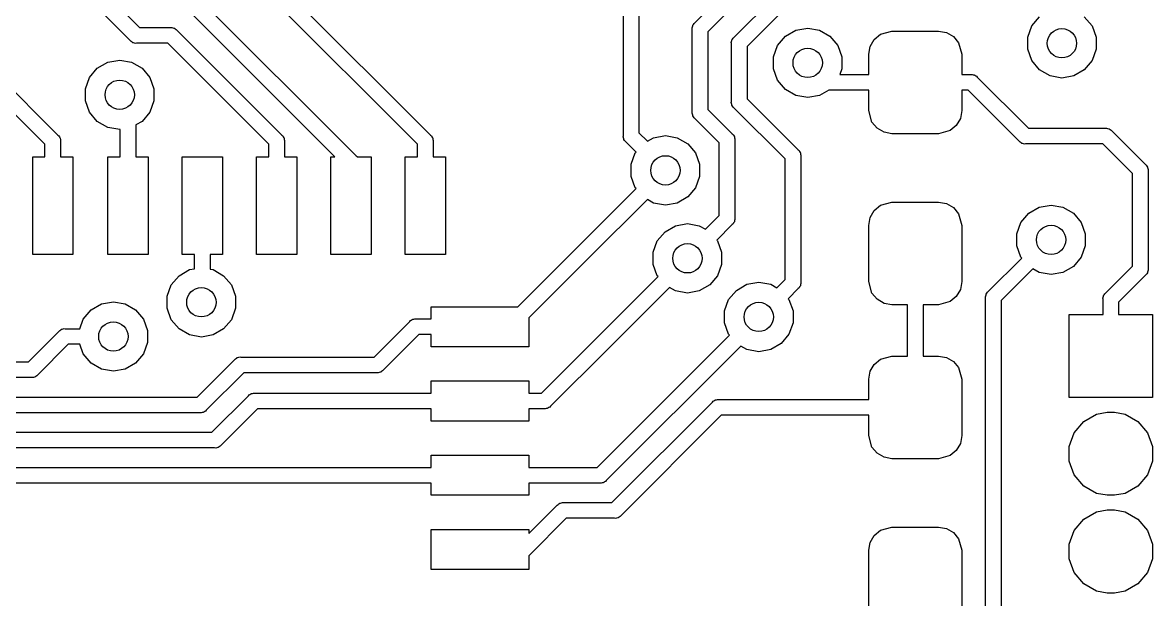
# Model space of a CAD drawing. Extents: x 144.5 to 169.1, y -90.6 to -63.3.
# Drawn here: x 156.97 to 168.53, y -80.69 to -74.79 of the extents above; entities that cross this region are included whole.
import ezdxf

# ---------------------------------------------------------------- set-up
doc = ezdxf.new("R2010")
doc.units = 0
doc.header["$MEASUREMENT"] = 0
doc.layers.add('BLACK', color=7, linetype='CONTINUOUS')

msp = doc.modelspace()

# ---------------------------------------------------------------- linework, layer by layer
at = {"layer": 'BLACK', "linetype": 'CONTINUOUS'}
for p, q in [((156.83, -73.5025), (158.168, -74.84)), ((158.075, -74.9741), (156.696, -73.5947)), ((163.115, -75.9465), (163.115, -74.0085)), ((163.275, -74.0381), (163.275, -75.9169)), ((159.349, -74.1459), (161.144, -75.941)), ((163.846, -74.791), (164.491, -74.1459)), ((161.01, -76.0331), (159.257, -74.28)), ((164.583, -74.28), (163.98, -74.8831)), ((158.738, -74.5059), (160.384, -76.152)), ((164.246, -74.941), (164.681, -74.5059)), ((160.166, -76.16), (158.646, -74.64)), ((164.773, -74.64), (164.38, -75.0331)), ((167.292, -74.8223), (167.372, -74.7277)), ((167.828, -74.7277), (167.908, -74.8223)), ((158.168, -74.84), (158.487, -74.84)), ((158.487, -74.84), (158.497, -74.8391)), ((158.497, -74.8391), (158.507, -74.8418)), ((158.507, -74.8418), (158.518, -74.8437)), ((158.518, -74.8437), (158.521, -74.8455)), ((158.521, -74.8455), (158.524, -74.8464)), ((158.524, -74.8464), (158.533, -74.8525)), ((158.533, -74.8525), (158.542, -74.8578)), ((158.542, -74.8578), (158.549, -74.8659)), ((163.819, -74.8429), (163.822, -74.8327)), ((163.82, -74.8535), (163.819, -74.8429)), ((163.82, -75.7056), (163.82, -74.8535)), ((163.822, -74.8327), (163.824, -74.8222)), ((163.824, -74.8222), (163.825, -74.8191)), ((163.825, -74.8191), (163.826, -74.8157)), ((163.826, -74.8157), (163.832, -74.807)), ((163.832, -74.807), (163.838, -74.7978)), ((163.838, -74.7978), (163.846, -74.791)), ((164.878, -74.866), (165, -74.8446)), ((165, -74.8446), (165.122, -74.866)), ((167.25, -74.9383), (167.292, -74.8223)), ((167.908, -74.8223), (167.95, -74.9383)), ((156.33, -74.9369), (157.334, -75.941)), ((158.082, -74.9822), (158.075, -74.9741)), ((158.549, -74.8659), (159.624, -75.941)), ((163.98, -74.8831), (163.98, -75.676)), ((164.222, -74.9827), (164.224, -74.9722)), ((164.224, -74.9722), (164.225, -74.9691)), ((164.225, -74.9691), (164.226, -74.9657)), ((164.226, -74.9657), (164.232, -74.957)), ((164.232, -74.957), (164.238, -74.9478)), ((164.238, -74.9478), (164.246, -74.941)), ((164.692, -75.0223), (164.772, -74.9277)), ((164.772, -74.9277), (164.878, -74.866)), ((165.122, -74.866), (165.228, -74.9277)), ((165.228, -74.9277), (165.308, -75.0223)), ((165.639, -75.0313), (165.681, -74.9598)), ((165.681, -74.9598), (165.744, -74.9068)), ((165.744, -74.9068), (165.862, -74.875)), ((165.862, -74.875), (166.338, -74.875)), ((166.338, -74.875), (166.419, -74.8893)), ((166.419, -74.8893), (166.49, -74.9306)), ((166.49, -74.9306), (166.543, -74.9937)), ((167.25, -75.0617), (167.25, -74.9383)), ((167.95, -74.9383), (167.95, -75.0617)), ((157.2, -76.0331), (156.196, -75.029)), ((158.091, -74.9876), (158.082, -74.9822)), ((158.1, -74.9936), (158.091, -74.9876)), ((158.103, -74.9946), (158.1, -74.9936)), ((158.107, -74.9964), (158.103, -74.9946)), ((158.117, -74.9982), (158.107, -74.9964)), ((158.127, -75.0009), (158.117, -74.9982)), ((158.138, -75), (158.127, -75.0009)), ((158.457, -75), (158.138, -75)), ((159.49, -76.0331), (158.457, -75)), ((164.219, -74.9929), (164.222, -74.9827)), ((164.22, -75.0035), (164.219, -74.9929)), ((164.22, -75.5965), (164.22, -75.0035)), ((164.38, -75.0331), (164.38, -75.5669)), ((164.65, -75.1383), (164.692, -75.0223)), ((165.308, -75.0223), (165.35, -75.1383)), ((165.625, -75.1125), (165.639, -75.0313)), ((166.543, -74.9937), (166.575, -75.1125)), ((167.292, -75.1777), (167.25, -75.0617)), ((167.95, -75.0617), (167.908, -75.1777)), ((157.736, -75.2544), (157.843, -75.1927)), ((157.843, -75.1927), (157.965, -75.1713)), ((157.965, -75.1713), (158.086, -75.1927)), ((158.086, -75.1927), (158.193, -75.2544)), ((164.65, -75.2617), (164.65, -75.1383)), ((165.35, -75.1383), (165.35, -75.2617)), ((165.625, -75.32), (165.625, -75.1125)), ((166.575, -75.1125), (166.575, -75.32)), ((167.372, -75.2723), (167.292, -75.1777)), ((167.908, -75.1777), (167.828, -75.2723)), ((157.657, -75.349), (157.736, -75.2544)), ((158.193, -75.2544), (158.272, -75.349)), ((164.692, -75.3777), (164.65, -75.2617)), ((165.35, -75.2617), (165.329, -75.32)), ((165.329, -75.32), (165.625, -75.32)), ((166.575, -75.32), (166.672, -75.32)), ((166.672, -75.32), (166.682, -75.3191)), ((166.682, -75.3191), (166.692, -75.3218)), ((166.692, -75.3218), (166.703, -75.3237)), ((166.703, -75.3237), (166.706, -75.3255)), ((166.706, -75.3255), (166.709, -75.3264)), ((167.478, -75.334), (167.372, -75.2723)), ((167.828, -75.2723), (167.722, -75.334)), ((157.615, -75.465), (157.657, -75.349)), ((158.272, -75.349), (158.315, -75.465)), ((164.772, -75.4723), (164.692, -75.3777)), ((166.709, -75.3264), (166.718, -75.3325)), ((166.718, -75.3325), (166.727, -75.3378)), ((166.727, -75.3378), (166.734, -75.3459)), ((166.734, -75.3459), (167.258, -75.87)), ((167.6, -75.3554), (167.478, -75.334)), ((167.722, -75.334), (167.6, -75.3554)), ((157.615, -75.5884), (157.615, -75.465)), ((158.315, -75.465), (158.315, -75.5884)), ((164.878, -75.534), (164.772, -75.4723)), ((165, -75.5554), (164.878, -75.534)), ((165.122, -75.534), (165, -75.5554)), ((165.215, -75.48), (165.122, -75.534)), ((165.625, -75.48), (165.215, -75.48)), ((165.625, -75.6875), (165.625, -75.48)), ((166.642, -75.48), (166.575, -75.48)), ((166.575, -75.48), (166.575, -75.6875)), ((167.166, -76.0041), (166.642, -75.48)), ((157.657, -75.7044), (157.615, -75.5884)), ((158.315, -75.5884), (158.272, -75.7044)), ((164.219, -75.6071), (164.22, -75.5965)), ((164.222, -75.6173), (164.219, -75.6071)), ((164.224, -75.6278), (164.222, -75.6173)), ((164.225, -75.6309), (164.224, -75.6278)), ((164.226, -75.6343), (164.225, -75.6309)), ((164.232, -75.643), (164.226, -75.6343)), ((164.238, -75.6522), (164.232, -75.643)), ((164.246, -75.659), (164.238, -75.6522)), ((164.77, -76.1831), (164.246, -75.659)), ((164.38, -75.5669), (164.904, -76.091)), ((157.736, -75.7989), (157.657, -75.7044)), ((158.272, -75.7044), (158.193, -75.7989)), ((163.819, -75.7162), (163.82, -75.7056)), ((163.822, -75.7265), (163.819, -75.7162)), ((163.824, -75.7369), (163.822, -75.7265)), ((163.825, -75.74), (163.824, -75.7369)), ((163.826, -75.7435), (163.825, -75.74)), ((163.832, -75.7522), (163.826, -75.7435)), ((163.838, -75.7613), (163.832, -75.7522)), ((163.846, -75.7682), (163.838, -75.7613)), ((164.095, -76.0173), (163.846, -75.7682)), ((163.98, -75.676), (164.229, -75.9251)), ((165.657, -75.8062), (165.625, -75.6875)), ((166.561, -75.7687), (166.519, -75.8402)), ((166.575, -75.6875), (166.561, -75.7687)), ((157.843, -75.8607), (157.736, -75.7989)), ((157.965, -75.8821), (157.843, -75.8607)), ((157.97, -75.8811), (157.965, -75.8821)), ((157.97, -76.16), (157.97, -75.8811)), ((158.193, -75.7989), (158.13, -75.8353)), ((158.13, -75.8353), (158.13, -76.16)), ((165.71, -75.8694), (165.657, -75.8062)), ((165.781, -75.9107), (165.71, -75.8694)), ((166.456, -75.8932), (166.338, -75.925)), ((166.519, -75.8402), (166.456, -75.8932)), ((167.258, -75.87), (168.047, -75.87)), ((168.047, -75.87), (168.057, -75.8691)), ((168.057, -75.8691), (168.067, -75.8718)), ((168.067, -75.8718), (168.078, -75.8737)), ((168.078, -75.8737), (168.081, -75.8755)), ((168.081, -75.8755), (168.084, -75.8764)), ((168.084, -75.8764), (168.093, -75.8825)), ((168.093, -75.8825), (168.102, -75.8878)), ((168.102, -75.8878), (168.109, -75.8959)), ((168.109, -75.8959), (168.454, -76.241)), ((157.334, -75.941), (157.342, -75.9478)), ((157.342, -75.9478), (157.348, -75.957)), ((157.348, -75.957), (157.354, -75.9657)), ((157.354, -75.9657), (157.355, -75.9691)), ((157.355, -75.9691), (157.356, -75.9722)), ((157.356, -75.9722), (157.358, -75.9827)), ((157.358, -75.9827), (157.361, -75.9929)), ((157.361, -75.9929), (157.36, -76.0035)), ((157.36, -76.0035), (157.36, -76.16)), ((159.624, -75.941), (159.632, -75.9478)), ((159.632, -75.9478), (159.638, -75.957)), ((159.638, -75.957), (159.644, -75.9657)), ((159.644, -75.9657), (159.645, -75.9691)), ((159.645, -75.9691), (159.646, -75.9722)), ((159.646, -75.9722), (159.648, -75.9827)), ((159.648, -75.9827), (159.651, -75.9929)), ((159.651, -75.9929), (159.65, -76.0035)), ((159.65, -76.0035), (159.65, -76.16)), ((161.144, -75.941), (161.152, -75.9478)), ((161.152, -75.9478), (161.158, -75.957)), ((161.158, -75.957), (161.164, -75.9657)), ((161.164, -75.9657), (161.165, -75.9691)), ((161.165, -75.9691), (161.166, -75.9722)), ((161.166, -75.9722), (161.168, -75.9827)), ((161.168, -75.9827), (161.171, -75.9929)), ((161.171, -75.9929), (161.17, -76.0035)), ((161.17, -76.0035), (161.17, -76.16)), ((163.114, -75.9571), (163.115, -75.9465)), ((163.117, -75.9673), (163.114, -75.9571)), ((163.119, -75.9778), (163.117, -75.9673)), ((163.12, -75.9809), (163.119, -75.9778)), ((163.121, -75.9843), (163.12, -75.9809)), ((163.127, -75.993), (163.121, -75.9843)), ((163.133, -76.0022), (163.127, -75.993)), ((163.141, -76.009), (163.133, -76.0022)), ((163.245, -76.1131), (163.141, -76.009)), ((163.275, -75.9169), (163.361, -76.0024)), ((163.361, -76.0024), (163.423, -75.966)), ((163.423, -75.966), (163.545, -75.9446)), ((163.545, -75.9446), (163.667, -75.966)), ((163.667, -75.966), (163.773, -76.0277)), ((164.095, -76.7619), (164.095, -76.0173)), ((164.229, -75.9251), (164.237, -75.9319)), ((164.237, -75.9319), (164.243, -75.9411)), ((164.243, -75.9411), (164.249, -75.9498)), ((164.249, -75.9498), (164.25, -75.9533)), ((164.25, -75.9533), (164.251, -75.9563)), ((164.251, -75.9563), (164.253, -75.9668)), ((164.253, -75.9668), (164.256, -75.977)), ((164.256, -75.977), (164.255, -75.9876)), ((164.255, -75.9876), (164.255, -76.7915)), ((165.862, -75.925), (165.781, -75.9107)), ((166.338, -75.925), (165.862, -75.925)), ((167.173, -76.0122), (167.166, -76.0041)), ((167.182, -76.0175), (167.173, -76.0122)), ((167.191, -76.0236), (167.182, -76.0175)), ((157.2, -76.16), (157.2, -76.0331)), ((159.49, -76.16), (159.49, -76.0331)), ((161.01, -76.16), (161.01, -76.0331)), ((163.195, -76.2383), (163.237, -76.1223)), ((163.237, -76.1223), (163.245, -76.1131)), ((163.773, -76.0277), (163.853, -76.1223)), ((163.853, -76.1223), (163.895, -76.2383)), ((164.904, -76.091), (164.912, -76.0978)), ((164.912, -76.0978), (164.918, -76.107)), ((164.918, -76.107), (164.924, -76.1157)), ((164.924, -76.1157), (164.925, -76.1191)), ((164.925, -76.1191), (164.926, -76.1222)), ((164.926, -76.1222), (164.928, -76.1327)), ((164.928, -76.1327), (164.931, -76.1429)), ((167.194, -76.0245), (167.191, -76.0236)), ((167.197, -76.0263), (167.194, -76.0245)), ((167.208, -76.0282), (167.197, -76.0263)), ((167.218, -76.0309), (167.208, -76.0282)), ((167.228, -76.03), (167.218, -76.0309)), ((168.017, -76.03), (167.228, -76.03)), ((168.32, -76.3331), (168.017, -76.03)), ((157.075, -77.16), (157.075, -76.16)), ((157.075, -76.16), (157.2, -76.16)), ((157.36, -76.16), (157.485, -76.16)), ((157.485, -76.16), (157.485, -77.16)), ((157.845, -77.16), (157.845, -76.16)), ((157.845, -76.16), (157.97, -76.16)), ((158.13, -76.16), (158.255, -76.16)), ((158.255, -76.16), (158.255, -77.16)), ((158.605, -77.16), (158.605, -76.16)), ((158.605, -76.16), (159.015, -76.16)), ((159.015, -76.16), (159.015, -77.16)), ((159.365, -77.16), (159.365, -76.16)), ((159.365, -76.16), (159.49, -76.16)), ((159.65, -76.16), (159.775, -76.16)), ((159.775, -76.16), (159.775, -77.16)), ((160.125, -77.16), (160.125, -76.16)), ((160.125, -76.16), (160.166, -76.16)), ((160.384, -76.152), (160.392, -76.1588)), ((160.392, -76.1588), (160.393, -76.16)), ((160.393, -76.16), (160.535, -76.16)), ((160.535, -76.16), (160.535, -77.16)), ((160.885, -77.16), (160.885, -76.16)), ((160.885, -76.16), (161.01, -76.16)), ((161.17, -76.16), (161.295, -76.16)), ((161.295, -76.16), (161.295, -77.16)), ((163.195, -76.3617), (163.195, -76.2383)), ((163.895, -76.2383), (163.895, -76.3617)), ((164.77, -77.4169), (164.77, -76.1831)), ((164.931, -76.1429), (164.93, -76.1535)), ((164.93, -76.1535), (164.93, -77.4465)), ((168.454, -76.241), (168.462, -76.2478)), ((168.462, -76.2478), (168.468, -76.257)), ((163.237, -76.4777), (163.195, -76.3617)), ((163.895, -76.3617), (163.853, -76.4777)), ((168.32, -77.2819), (168.32, -76.3331)), ((168.468, -76.257), (168.474, -76.2657)), ((168.474, -76.2657), (168.475, -76.2691)), ((168.475, -76.2691), (168.476, -76.2722)), ((168.476, -76.2722), (168.478, -76.2827)), ((168.478, -76.2827), (168.481, -76.2929)), ((168.481, -76.2929), (168.48, -76.3035)), ((168.48, -76.3035), (168.48, -77.3115)), ((163.245, -76.4869), (163.237, -76.4777)), ((163.853, -76.4777), (163.773, -76.5723)), ((162.648, -77.0835), (163.245, -76.4869)), ((163.773, -76.5723), (163.667, -76.634)), ((163.361, -76.5976), (162.762, -77.1966)), ((163.423, -76.634), (163.361, -76.5976)), ((163.545, -76.6554), (163.423, -76.634)), ((163.667, -76.634), (163.545, -76.6554)), ((165.639, -76.7813), (165.681, -76.7098)), ((165.681, -76.7098), (165.744, -76.6568)), ((165.744, -76.6568), (165.862, -76.625)), ((165.862, -76.625), (166.338, -76.625)), ((166.338, -76.625), (166.419, -76.6393)), ((166.419, -76.6393), (166.49, -76.6806)), ((166.49, -76.6806), (166.543, -76.7437)), ((167.26, -76.7388), (167.367, -76.6771)), ((167.367, -76.6771), (167.489, -76.6557)), ((167.489, -76.6557), (167.61, -76.6771)), ((167.61, -76.6771), (167.717, -76.7388)), ((163.954, -76.9024), (164.095, -76.7619)), ((164.25, -76.8259), (164.249, -76.8293)), ((164.251, -76.8228), (164.25, -76.8259)), ((164.253, -76.8123), (164.251, -76.8228)), ((164.256, -76.8021), (164.253, -76.8123)), ((164.255, -76.7915), (164.256, -76.8021)), ((165.625, -76.8625), (165.639, -76.7813)), ((166.543, -76.7437), (166.575, -76.8625)), ((167.181, -76.8334), (167.26, -76.7388)), ((167.717, -76.7388), (167.797, -76.8334)), ((163.462, -77.0223), (163.542, -76.9277)), ((163.542, -76.9277), (163.648, -76.866)), ((163.648, -76.866), (163.77, -76.8446)), ((163.77, -76.8446), (163.892, -76.866)), ((163.892, -76.866), (163.954, -76.9024)), ((164.229, -76.854), (164.07, -77.0131)), ((164.237, -76.8472), (164.229, -76.854)), ((164.243, -76.838), (164.237, -76.8472)), ((164.249, -76.8293), (164.243, -76.838)), ((165.625, -77.4375), (165.625, -76.8625)), ((166.575, -76.8625), (166.575, -77.4375)), ((167.139, -76.9494), (167.181, -76.8334)), ((167.797, -76.8334), (167.839, -76.9494)), ((163.42, -77.1383), (163.462, -77.0223)), ((164.07, -77.0131), (164.078, -77.0223)), ((164.078, -77.0223), (164.12, -77.1383)), ((167.139, -77.0728), (167.139, -76.9494)), ((167.839, -76.9494), (167.839, -77.0728)), ((157.485, -77.16), (157.075, -77.16)), ((158.255, -77.16), (157.845, -77.16)), ((158.73, -77.16), (158.605, -77.16)), ((158.73, -77.3069), (158.73, -77.16)), ((159.015, -77.16), (158.89, -77.16)), ((158.89, -77.16), (158.89, -77.3105)), ((159.775, -77.16), (159.365, -77.16)), ((160.535, -77.16), (160.125, -77.16)), ((161.295, -77.16), (160.885, -77.16)), ((162.037, -77.695), (162.648, -77.0835)), ((162.648, -77.0835), (162.648, -77.0835)), ((163.42, -77.2617), (163.42, -77.1383)), ((164.12, -77.1383), (164.12, -77.2617)), ((167.181, -77.1888), (167.139, -77.0728)), ((167.839, -77.0728), (167.797, -77.1888)), ((162.762, -77.1966), (162.15, -77.8081)), ((162.762, -77.1966), (162.762, -77.1966)), ((163.462, -77.3777), (163.42, -77.2617)), ((164.12, -77.2617), (164.078, -77.3777)), ((166.846, -77.541), (167.189, -77.198)), ((167.189, -77.198), (167.181, -77.1888)), ((167.717, -77.2833), (167.61, -77.3451)), ((167.797, -77.1888), (167.717, -77.2833)), ((168.046, -77.556), (168.32, -77.2819)), ((158.492, -77.4723), (158.572, -77.3777)), ((158.572, -77.3777), (158.678, -77.316)), ((158.678, -77.316), (158.73, -77.3069)), ((158.89, -77.3105), (158.922, -77.316)), ((158.922, -77.316), (159.028, -77.3777)), ((159.028, -77.3777), (159.108, -77.4723)), ((162.848, -78.0085), (163.47, -77.3869)), ((163.47, -77.3869), (163.462, -77.3777)), ((164.078, -77.3777), (163.998, -77.4723)), ((167.304, -77.3087), (166.98, -77.6331)), ((167.367, -77.3451), (167.304, -77.3087)), ((167.489, -77.3665), (167.367, -77.3451)), ((167.61, -77.3451), (167.489, -77.3665)), ((168.454, -77.374), (168.18, -77.6481)), ((168.462, -77.3672), (168.454, -77.374)), ((168.468, -77.358), (168.462, -77.3672)), ((168.474, -77.3493), (168.468, -77.358)), ((168.475, -77.3459), (168.474, -77.3493)), ((168.476, -77.3428), (168.475, -77.3459)), ((168.478, -77.3323), (168.476, -77.3428)), ((168.481, -77.3221), (168.478, -77.3323)), ((168.48, -77.3115), (168.481, -77.3221)), ((158.45, -77.5883), (158.492, -77.4723)), ((159.108, -77.4723), (159.15, -77.5883)), ((163.586, -77.4976), (162.962, -78.1216)), ((163.648, -77.534), (163.586, -77.4976)), ((163.998, -77.4723), (163.892, -77.534)), ((164.272, -77.5277), (164.378, -77.466)), ((164.378, -77.466), (164.5, -77.4446)), ((164.5, -77.4446), (164.622, -77.466)), ((164.622, -77.466), (164.684, -77.5024)), ((164.684, -77.5024), (164.77, -77.4169)), ((164.904, -77.509), (164.8, -77.6131)), ((164.912, -77.5022), (164.904, -77.509)), ((164.918, -77.493), (164.912, -77.5022)), ((164.924, -77.4843), (164.918, -77.493)), ((164.925, -77.4809), (164.924, -77.4843)), ((164.926, -77.4778), (164.925, -77.4809)), ((164.928, -77.4673), (164.926, -77.4778)), ((164.931, -77.4571), (164.928, -77.4673)), ((164.93, -77.4465), (164.931, -77.4571)), ((165.657, -77.5562), (165.625, -77.4375)), ((166.561, -77.5187), (166.519, -77.5902)), ((166.575, -77.4375), (166.561, -77.5187)), ((158.45, -77.7117), (158.45, -77.5883)), ((159.15, -77.5883), (159.15, -77.7117)), ((163.77, -77.5554), (163.648, -77.534)), ((163.892, -77.534), (163.77, -77.5554)), ((164.15, -77.7383), (164.192, -77.6223)), ((164.192, -77.6223), (164.272, -77.5277)), ((164.8, -77.6131), (164.808, -77.6223)), ((164.808, -77.6223), (164.85, -77.7383)), ((165.71, -77.6194), (165.657, -77.5562)), ((165.781, -77.6607), (165.71, -77.6194)), ((166.519, -77.5902), (166.456, -77.6432)), ((166.819, -77.5929), (166.822, -77.5827)), ((166.82, -77.6035), (166.819, -77.5929)), ((166.82, -81.7587), (166.82, -77.6035)), ((166.822, -77.5827), (166.824, -77.5722)), ((166.824, -77.5722), (166.825, -77.5691)), ((166.825, -77.5691), (166.826, -77.5657)), ((166.826, -77.5657), (166.832, -77.557)), ((166.832, -77.557), (166.838, -77.5478)), ((166.838, -77.5478), (166.846, -77.541)), ((166.98, -77.6331), (166.98, -81.7587)), ((168.019, -77.6079), (168.022, -77.5977)), ((168.02, -77.6185), (168.019, -77.6079)), ((168.02, -77.775), (168.02, -77.6185)), ((168.022, -77.5977), (168.024, -77.5872)), ((168.024, -77.5872), (168.025, -77.5841)), ((168.025, -77.5841), (168.026, -77.5807)), ((168.026, -77.5807), (168.032, -77.572)), ((168.032, -77.572), (168.038, -77.5628)), ((168.038, -77.5628), (168.046, -77.556)), ((157.592, -77.8223), (157.672, -77.7277)), ((157.672, -77.7277), (157.778, -77.666)), ((157.778, -77.666), (157.9, -77.6446)), ((157.9, -77.6446), (158.022, -77.666)), ((158.022, -77.666), (158.128, -77.7277)), ((158.128, -77.7277), (158.208, -77.8223)), ((158.492, -77.8277), (158.45, -77.7117)), ((159.15, -77.7117), (159.108, -77.8277)), ((161.15, -77.82), (161.15, -77.695)), ((161.15, -77.695), (162.037, -77.695)), ((164.15, -77.8617), (164.15, -77.7383)), ((164.85, -77.7383), (164.85, -77.8617)), ((165.862, -77.675), (165.781, -77.6607)), ((166.02, -77.675), (165.862, -77.675)), ((166.02, -78.2), (166.02, -77.675)), ((166.338, -77.675), (166.18, -77.675)), ((166.18, -77.675), (166.18, -78.2)), ((166.456, -77.6432), (166.338, -77.675)), ((168.18, -77.6481), (168.18, -77.775)), ((157.557, -77.92), (157.592, -77.8223)), ((158.208, -77.8223), (158.25, -77.9383)), ((158.572, -77.9223), (158.492, -77.8277)), ((159.108, -77.8277), (159.028, -77.9223)), ((160.567, -78.21), (160.931, -77.8459)), ((160.931, -77.8459), (160.938, -77.8378)), ((160.938, -77.8378), (160.947, -77.8325)), ((160.947, -77.8325), (160.956, -77.8264)), ((160.956, -77.8264), (160.959, -77.8255)), ((160.959, -77.8255), (160.962, -77.8237)), ((160.962, -77.8237), (160.973, -77.8218)), ((160.973, -77.8218), (160.983, -77.8191)), ((160.983, -77.8191), (160.993, -77.82)), ((160.993, -77.82), (161.15, -77.82)), ((162.15, -77.8081), (162.15, -78.105)), ((164.192, -77.9777), (164.15, -77.8617)), ((164.85, -77.8617), (164.808, -77.9777)), ((167.675, -78.625), (167.675, -77.775)), ((167.675, -77.775), (168.02, -77.775)), ((168.18, -77.775), (168.525, -77.775)), ((168.525, -77.775), (168.525, -78.625)), ((157.032, -78.26), (157.346, -77.9459)), ((157.346, -77.9459), (157.353, -77.9378)), ((157.353, -77.9378), (157.362, -77.9325)), ((157.362, -77.9325), (157.371, -77.9264)), ((157.371, -77.9264), (157.374, -77.9255)), ((157.374, -77.9255), (157.377, -77.9237)), ((157.377, -77.9237), (157.388, -77.9218)), ((157.388, -77.9218), (157.398, -77.9191)), ((157.398, -77.9191), (157.409, -77.92)), ((157.409, -77.92), (157.557, -77.92)), ((158.25, -77.9383), (158.25, -78.0617)), ((158.678, -77.984), (158.572, -77.9223)), ((159.028, -77.9223), (158.922, -77.984)), ((161.023, -77.98), (160.659, -78.3441)), ((161.15, -77.98), (161.023, -77.98)), ((161.15, -78.105), (161.15, -77.98)), ((164.2, -77.9869), (164.192, -77.9777)), ((164.808, -77.9777), (164.728, -78.0723)), ((157.438, -78.08), (157.124, -78.3941)), ((157.557, -78.08), (157.438, -78.08)), ((157.592, -78.1777), (157.557, -78.08)), ((158.25, -78.0617), (158.208, -78.1777)), ((158.8, -78.0054), (158.678, -77.984)), ((158.922, -77.984), (158.8, -78.0054)), ((162.277, -78.58), (162.848, -78.0085)), ((162.847, -79.34), (164.2, -77.9869)), ((162.848, -78.0085), (162.848, -78.0085)), ((164.316, -78.0976), (162.939, -79.4741)), ((164.378, -78.134), (164.316, -78.0976)), ((164.728, -78.0723), (164.622, -78.134)), ((157.672, -78.2723), (157.592, -78.1777)), ((158.208, -78.1777), (158.128, -78.2723)), ((159.17, -78.2155), (159.173, -78.2137)), ((159.173, -78.2137), (159.184, -78.2118)), ((159.184, -78.2118), (159.194, -78.2091)), ((159.194, -78.2091), (159.204, -78.21)), ((159.204, -78.21), (160.567, -78.21)), ((162.15, -78.105), (161.15, -78.105)), ((162.962, -78.1216), (162.369, -78.7141)), ((162.962, -78.1216), (162.962, -78.1216)), ((164.5, -78.1554), (164.378, -78.134)), ((164.622, -78.134), (164.5, -78.1554)), ((165.744, -78.2318), (165.862, -78.2)), ((165.862, -78.2), (166.02, -78.2)), ((166.18, -78.2), (166.338, -78.2)), ((166.338, -78.2), (166.419, -78.2143)), ((153.233, -78.26), (157.032, -78.26)), ((157.778, -78.334), (157.672, -78.2723)), ((158.128, -78.2723), (158.022, -78.334)), ((158.758, -78.62), (159.142, -78.2359)), ((159.142, -78.2359), (159.149, -78.2278)), ((159.149, -78.2278), (159.158, -78.2225)), ((159.158, -78.2225), (159.167, -78.2164)), ((159.167, -78.2164), (159.17, -78.2155)), ((165.639, -78.3563), (165.681, -78.2848)), ((165.681, -78.2848), (165.744, -78.2318)), ((166.419, -78.2143), (166.49, -78.2556)), ((166.49, -78.2556), (166.543, -78.3187)), ((166.543, -78.3187), (166.575, -78.4375)), ((157.062, -78.42), (153.203, -78.42)), ((157.072, -78.4209), (157.062, -78.42)), ((157.082, -78.4182), (157.072, -78.4209)), ((157.093, -78.4163), (157.082, -78.4182)), ((157.096, -78.4145), (157.093, -78.4163)), ((157.099, -78.4136), (157.096, -78.4145)), ((157.108, -78.4075), (157.099, -78.4136)), ((157.117, -78.4022), (157.108, -78.4075)), ((157.124, -78.3941), (157.117, -78.4022)), ((157.9, -78.3554), (157.778, -78.334)), ((158.022, -78.334), (157.9, -78.3554)), ((159.234, -78.37), (158.85, -78.7541)), ((160.597, -78.37), (159.234, -78.37)), ((160.607, -78.3709), (160.597, -78.37)), ((160.617, -78.3682), (160.607, -78.3709)), ((160.628, -78.3663), (160.617, -78.3682)), ((160.631, -78.3645), (160.628, -78.3663)), ((160.634, -78.3636), (160.631, -78.3645)), ((160.643, -78.3575), (160.634, -78.3636)), ((160.652, -78.3522), (160.643, -78.3575)), ((160.659, -78.3441), (160.652, -78.3522)), ((165.625, -78.4375), (165.639, -78.3563)), ((165.625, -78.645), (165.625, -78.4375)), ((166.575, -78.4375), (166.575, -79.0125)), ((161.15, -78.58), (161.15, -78.455)), ((161.15, -78.455), (162.15, -78.455)), ((162.15, -78.455), (162.15, -78.58)), ((152.292, -78.62), (158.758, -78.62)), ((158.907, -78.98), (159.281, -78.6059)), ((159.281, -78.6059), (159.288, -78.5978)), ((159.288, -78.5978), (159.297, -78.5925)), ((159.297, -78.5925), (159.306, -78.5864)), ((159.306, -78.5864), (159.309, -78.5855)), ((159.309, -78.5855), (159.312, -78.5837)), ((159.312, -78.5837), (159.323, -78.5818)), ((159.323, -78.5818), (159.333, -78.5791)), ((159.333, -78.5791), (159.343, -78.58)), ((159.343, -78.58), (161.15, -78.58)), ((162.15, -78.58), (162.277, -78.58)), ((162.996, -79.7), (164.025, -78.6709)), ((164.025, -78.6709), (164.032, -78.6628)), ((164.032, -78.6628), (164.041, -78.6575)), ((164.041, -78.6575), (164.05, -78.6514)), ((164.05, -78.6514), (164.053, -78.6505)), ((164.053, -78.6505), (164.056, -78.6487)), ((164.056, -78.6487), (164.067, -78.6468)), ((164.067, -78.6468), (164.077, -78.6441)), ((164.077, -78.6441), (164.088, -78.645)), ((164.088, -78.645), (165.625, -78.645)), ((168.525, -78.625), (167.675, -78.625)), ((158.787, -78.78), (152.262, -78.78)), ((158.798, -78.7809), (158.787, -78.78)), ((158.808, -78.7782), (158.798, -78.7809)), ((158.819, -78.7763), (158.808, -78.7782)), ((158.822, -78.7746), (158.819, -78.7763)), ((158.825, -78.7736), (158.822, -78.7746)), ((158.834, -78.7676), (158.825, -78.7736)), ((158.843, -78.7622), (158.834, -78.7676)), ((158.85, -78.7541), (158.843, -78.7622)), ((159.373, -78.74), (158.999, -79.1141)), ((161.15, -78.74), (159.373, -78.74)), ((161.15, -78.865), (161.15, -78.74)), ((162.307, -78.74), (162.15, -78.74)), ((162.15, -78.74), (162.15, -78.865)), ((162.317, -78.7409), (162.307, -78.74)), ((162.327, -78.7382), (162.317, -78.7409)), ((162.338, -78.7363), (162.327, -78.7382)), ((162.341, -78.7345), (162.338, -78.7363)), ((162.344, -78.7336), (162.341, -78.7345)), ((162.353, -78.7275), (162.344, -78.7336)), ((162.362, -78.7222), (162.353, -78.7275)), ((162.369, -78.7141), (162.362, -78.7222)), ((167.952, -78.7945), (168.063, -78.775)), ((168.063, -78.775), (168.137, -78.775)), ((168.137, -78.775), (168.248, -78.7945)), ((162.15, -78.865), (161.15, -78.865)), ((164.117, -78.805), (163.088, -79.8341)), ((165.625, -78.805), (164.117, -78.805)), ((165.625, -79.0125), (165.625, -78.805)), ((167.726, -78.9842), (167.823, -78.8694)), ((167.823, -78.8694), (167.952, -78.7945)), ((168.248, -78.7945), (168.377, -78.8694)), ((168.377, -78.8694), (168.474, -78.9842)), ((152.088, -78.98), (158.907, -78.98)), ((165.657, -79.1312), (165.625, -79.0125)), ((166.575, -79.0125), (166.561, -79.0937)), ((167.675, -79.1251), (167.726, -78.9842)), ((168.474, -78.9842), (168.525, -79.1251)), ((158.968, -79.1364), (158.957, -79.1382)), ((158.971, -79.1346), (158.968, -79.1364)), ((158.974, -79.1336), (158.971, -79.1346)), ((158.983, -79.1276), (158.974, -79.1336)), ((158.992, -79.1223), (158.983, -79.1276)), ((158.999, -79.1141), (158.992, -79.1223)), ((165.71, -79.1944), (165.657, -79.1312)), ((166.561, -79.0937), (166.519, -79.1652)), ((167.675, -79.2749), (167.675, -79.1251)), ((168.525, -79.1251), (168.525, -79.2749)), ((158.936, -79.14), (152.058, -79.14)), ((158.947, -79.1409), (158.936, -79.14)), ((158.957, -79.1382), (158.947, -79.1409)), ((161.15, -79.34), (161.15, -79.215)), ((161.15, -79.215), (162.15, -79.215)), ((162.15, -79.215), (162.15, -79.34)), ((165.781, -79.2357), (165.71, -79.1944)), ((165.862, -79.25), (165.781, -79.2357)), ((166.338, -79.25), (165.862, -79.25)), ((166.456, -79.2182), (166.338, -79.25)), ((166.519, -79.1652), (166.456, -79.2182)), ((150.653, -79.34), (160.979, -79.34)), ((160.979, -79.34), (160.983, -79.3391)), ((160.983, -79.3391), (160.993, -79.34)), ((160.993, -79.34), (161.15, -79.34)), ((162.15, -79.34), (162.847, -79.34)), ((167.726, -79.4158), (167.675, -79.2749)), ((168.525, -79.2749), (168.474, -79.4158)), ((162.932, -79.4822), (162.923, -79.4875)), ((162.939, -79.4741), (162.932, -79.4822)), ((167.823, -79.5306), (167.726, -79.4158)), ((168.474, -79.4158), (168.377, -79.5306)), ((160.986, -79.5), (150.624, -79.5)), ((160.997, -79.501), (160.986, -79.5)), ((161.001, -79.5), (160.997, -79.501)), ((161.15, -79.5), (161.001, -79.5)), ((161.15, -79.625), (161.15, -79.5)), ((162.877, -79.5), (162.15, -79.5)), ((162.15, -79.5), (162.15, -79.625)), ((162.887, -79.5009), (162.877, -79.5)), ((162.897, -79.4982), (162.887, -79.5009)), ((162.908, -79.4963), (162.897, -79.4982)), ((162.911, -79.4945), (162.908, -79.4963)), ((162.914, -79.4936), (162.911, -79.4945)), ((162.923, -79.4875), (162.914, -79.4936)), ((167.952, -79.6055), (167.823, -79.5306)), ((168.377, -79.5306), (168.248, -79.6055)), ((162.15, -79.625), (161.15, -79.625)), ((162.447, -79.7178), (162.456, -79.7125)), ((162.456, -79.7125), (162.465, -79.7064)), ((162.465, -79.7064), (162.468, -79.7055)), ((162.468, -79.7055), (162.471, -79.7037)), ((162.471, -79.7037), (162.482, -79.7018)), ((162.482, -79.7018), (162.492, -79.6991)), ((162.492, -79.6991), (162.502, -79.7)), ((162.502, -79.7), (162.996, -79.7)), ((168.063, -79.625), (167.952, -79.6055)), ((168.137, -79.625), (168.063, -79.625)), ((168.248, -79.6055), (168.137, -79.625)), ((162.15, -80.0159), (162.44, -79.7259)), ((162.44, -79.7259), (162.447, -79.7178)), ((167.823, -79.8694), (167.952, -79.7945)), ((167.952, -79.7945), (168.063, -79.775)), ((168.063, -79.775), (168.137, -79.775)), ((168.137, -79.775), (168.248, -79.7945)), ((168.248, -79.7945), (168.377, -79.8694)), ((162.532, -79.86), (162.158, -80.2341)), ((163.026, -79.86), (162.532, -79.86)), ((163.036, -79.8609), (163.026, -79.86)), ((163.046, -79.8582), (163.036, -79.8609)), ((163.057, -79.8563), (163.046, -79.8582)), ((163.06, -79.8546), (163.057, -79.8563)), ((163.063, -79.8536), (163.06, -79.8546)), ((163.072, -79.8475), (163.063, -79.8536)), ((163.081, -79.8422), (163.072, -79.8475)), ((163.088, -79.8341), (163.081, -79.8422)), ((167.726, -79.9842), (167.823, -79.8694)), ((168.377, -79.8694), (168.474, -79.9842)), ((161.15, -80.385), (161.15, -79.975)), ((161.15, -79.975), (162.15, -79.975)), ((162.15, -79.975), (162.15, -80.0159)), ((165.639, -80.1063), (165.681, -80.0348)), ((165.681, -80.0348), (165.744, -79.9818)), ((165.744, -79.9818), (165.862, -79.95)), ((165.862, -79.95), (166.338, -79.95)), ((166.338, -79.95), (166.419, -79.9643)), ((166.419, -79.9643), (166.49, -80.0056)), ((166.49, -80.0056), (166.543, -80.0687)), ((167.675, -80.1251), (167.726, -79.9842)), ((168.474, -79.9842), (168.525, -80.1251)), ((165.625, -80.1875), (165.639, -80.1063)), ((166.543, -80.0687), (166.575, -80.1875)), ((167.675, -80.2749), (167.675, -80.1251)), ((168.525, -80.1251), (168.525, -80.2749)), ((162.151, -80.2422), (162.15, -80.2429)), ((162.15, -80.2429), (162.15, -80.385)), ((162.158, -80.2341), (162.151, -80.2422)), ((165.625, -80.7625), (165.625, -80.1875)), ((166.575, -80.1875), (166.575, -80.7625)), ((167.726, -80.4158), (167.675, -80.2749)), ((168.525, -80.2749), (168.474, -80.4158)), ((162.15, -80.385), (161.15, -80.385)), ((167.823, -80.5306), (167.726, -80.4158)), ((168.474, -80.4158), (168.377, -80.5306)), ((167.952, -80.6055), (167.823, -80.5306)), ((168.063, -80.625), (167.952, -80.6055)), ((168.137, -80.625), (168.063, -80.625)), ((168.248, -80.6055), (168.137, -80.625)), ((168.377, -80.5306), (168.248, -80.6055))]:
    msp.add_line(p, q, dxfattribs=at)
at = {"layer": 'BLACK'}
for centre in [(167.6, -75), (165, -75.2), (157.965, -75.5267), (163.545, -76.3), (167.489, -77.0111), (163.77, -77.2), (158.8, -77.65), (164.5, -77.8), (157.9, -78)]:
    msp.add_circle(centre, 0.15, dxfattribs=at)

doc.saveas('drawing.dxf')
